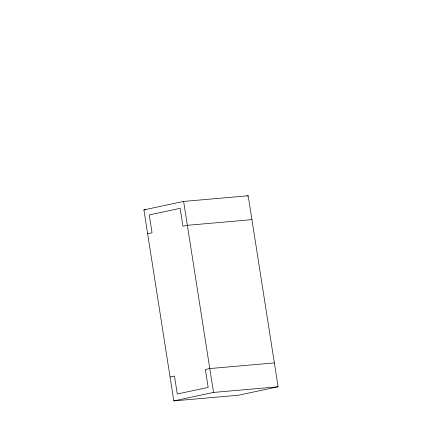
<?xml version="1.0" encoding="UTF-8"?>
<svg xmlns="http://www.w3.org/2000/svg" width="422" height="422" viewBox="0 0 422 422"><rect width="100%" height="100%" fill="white"/><g stroke="black" fill="none" stroke-linecap="round" stroke-linejoin="round"><path stroke-width="0.63" d="M143.897 209.892L183.612 201.426L248.194 195.766L278.103 386.774L238.388 395.24L173.806 400.9L143.897 209.892L145.854 209.723M246.912 196.04L248.194 195.766M147.637 233.767L152.047 232.828L149.246 214.919L180.136 208.336L182.937 226.245L187.352 225.301L251.934 219.64M170.066 377.025L174.481 376.081L177.287 393.99L208.178 387.407L205.372 369.498L209.787 368.559L274.363 362.899M173.806 400.9L213.521 392.434L278.103 386.774M183.612 201.426L213.521 392.434"/></g></svg>
